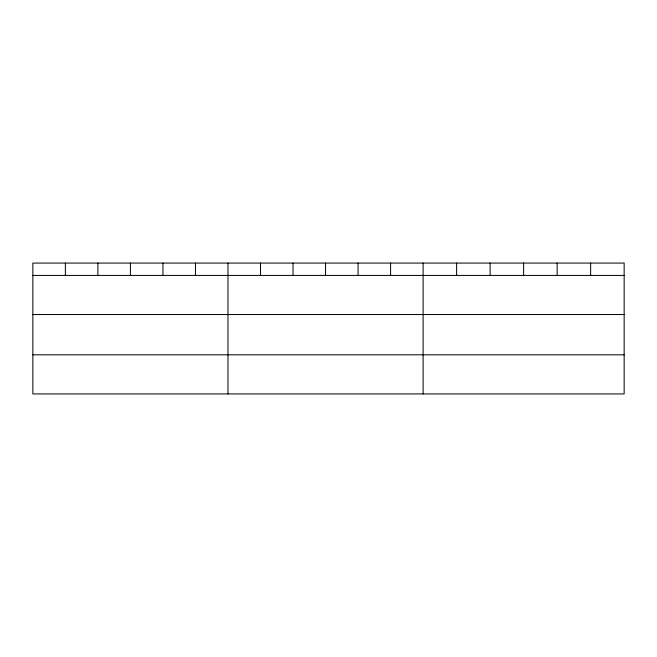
<?xml version="1.0" encoding="UTF-8"?>
<svg xmlns="http://www.w3.org/2000/svg" width="657" height="657" viewBox="0 0 657 657"><rect width="100%" height="100%" fill="white"/><g stroke="black" fill="none" stroke-linecap="round" stroke-linejoin="round"><path stroke-width="0.99" d="M624.15 314.531L624.15 263.071L32.85 263.071L32.85 393.929L624.15 393.929L624.15 314.531L32.85 314.531M32.85 275.423L624.15 275.423M32.85 354.821L624.15 354.821M590.643 263.071L590.643 275.423M557.136 263.071L557.136 275.423M523.629 263.071L523.629 275.423M490.122 263.071L490.122 275.423M456.615 263.071L456.615 275.423M423.108 263.071L423.108 393.929M390.587 263.071L390.587 275.423M358.065 263.071L358.065 275.423M325.543 263.071L325.543 275.423M293.022 263.071L293.022 275.423M260.5 263.071L260.5 275.423M227.979 263.071L227.979 393.929M195.458 263.071L195.458 275.423M162.936 263.071L162.936 275.423M130.415 263.071L130.415 275.423M97.893 263.071L97.893 275.423M65.371 263.071L65.371 275.423"/></g></svg>
